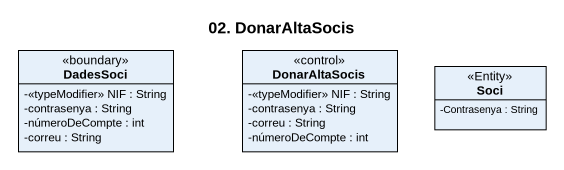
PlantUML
@startuml
title 02. DonarAltaSocis
hide circle
hide empty members
skinparam classAttributeIconSize 0
class DadesSoci <<boundary>> {
  -<<typeModifier>> NIF : String
  -contrasenya : String
  -númeroDeCompte : int
  -correu : String
}
class DonarAltaSocis <<control>> {
  -<<typeModifier>> NIF : String
  -contrasenya : String
  -correu : String
  -númeroDeCompte : int
}
class Soci <<Entity>> {
  -Contrasenya : String
}
@enduml
